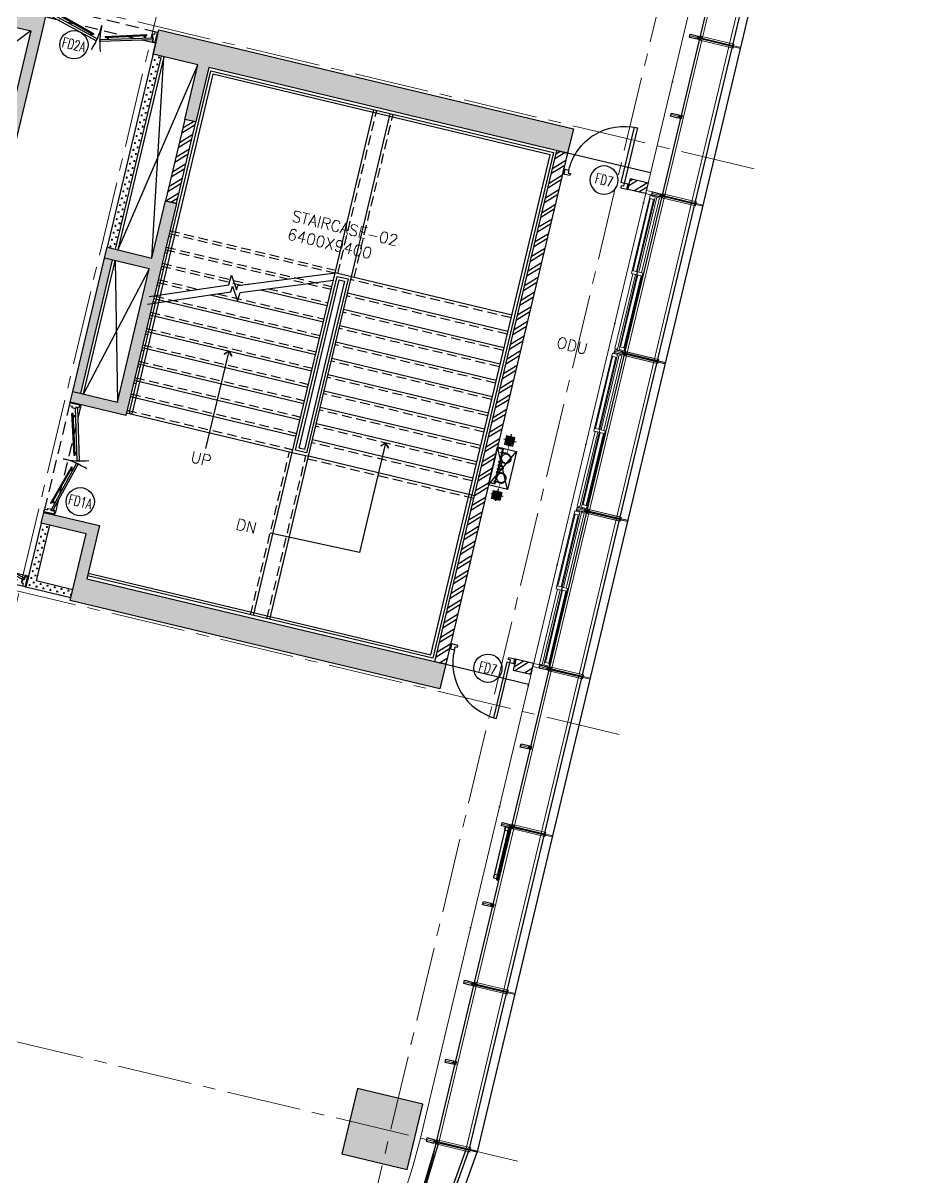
# Model space of a CAD drawing. Header units: millimetres. Extents: x 783817721 to 783927949, y 1443754877 to 1443839643.
# Drawn here: x 783909659 to 783925383, y 1443776856 to 1443797498 of the extents above; entities that cross this region are included whole.
import ezdxf
from ezdxf.enums import TextEntityAlignment as Align

# ---------------------------------------------------------------- set-up
doc = ezdxf.new("R2010")
doc.units = ezdxf.units.MM
doc.header["$LTSCALE"] = 700
for name, pattern in [('( Hidden )', [0.375, 0.25, -0.125]), ('CENTER2', [28.575, 19.05, -3.175, 3.175, -3.175]), ('DOT2', [3.175, 0, -3.175]), ('HIDDEN', [9.525, 6.35, -3.175]), ('HIDDEN2', [0.1875, 0.125, -0.0625]), ('x-1-002 base$0$B0703', [4.6875, 3.125, -1.5625])]:
    doc.linetypes.add(name, pattern=pattern)
doc.layers.get('0').update_dxf_attribs({"linetype": 'CONTINUOUS'})
for name, color, linetype, lineweight in [('2-004-Parking Entrance-section base$0$00ANNO-d', 9, 'CONTINUOUS', 5), ('A-GRID', 31, 'CENTER2', 5), ('A-SLAB', 5, 'CONTINUOUS', 9), ('PL-FIX', 53, 'CONTINUOUS', 25), ('PL-RWP', 220, 'CONTINUOUS', 0), ('PL-WP', 93, 'HIDDEN', 25), ('x-1-002 base$0$08ALUM', 1, 'CONTINUOUS', 9), ('x-1-002 base$0$08ALUM-a', 8, 'CONTINUOUS', 9), ('x-1-002 base$0$28STRU-z', 8, 'x-1-002 base$0$B0703', 9), ('x-1-002 base$0$31EXFR', 7, 'CONTINUOUS', 25), ('x-1-002 base$0$31EXFR-a', 6, 'CONTINUOUS', 13)]:
    doc.layers.add(name, color=color, linetype=linetype, lineweight=lineweight)
for name, color, linetype in [('A-COL', 31, 'CONTINUOUS'), ('A-COL-HAT', 250, 'CONTINUOUS'), ('A-CUTO-ABOVE', 8, 'HIDDEN'), ('A-DOOR', 1, 'CONTINUOUS'), ('A-FLOR SUNK', 250, 'CONTINUOUS'), ('A-HATCH', 8, 'CONTINUOUS'), ('A-LINTEL ABOVE', 2, 'HIDDEN2'), ('A-RAIL', 8, 'CONTINUOUS'), ('A-SERVICE', 254, 'HIDDEN'), ('A-SILL-XXX', 2, 'CONTINUOUS'), ('A-STAR-TREAD', 2, 'CONTINUOUS'), ('A-TAG-DOOR', 2, 'CONTINUOUS'), ('A-TAG-RMNAME', 6, 'CONTINUOUS'), ('A-Title', 2, 'CONTINUOUS'), ('A-UNS profile', 1, 'CONTINUOUS'), ('A-WALL 150', 6, 'CONTINUOUS'), ('A-WALL-XXX', 7, 'CONTINUOUS'), ('N-FIT', 9, 'CONTINUOUS'), ('PL-CLAMP', 31, 'CONTINUOUS'), ('x-1-002 base$0$00DM50', 9, 'CONTINUOUS'), ('x-1-002 base$0$31 EXFR', 7, 'CONTINUOUS')]:
    doc.layers.add(name, color=color, linetype=linetype)
doc.layers.add('x-1-002 base$0$31EXFR-hlp', color=32, linetype='CONTINUOUS', plot=False)
doc.layers.add('x-1-002 base$0$41EXFI-hlp', color=32, linetype='CONTINUOUS', lineweight=18, plot=False)
doc.styles.add('ROMANS', font='romans.shx')
doc.dimstyles.new('A-DIM-100', dxfattribs={"dimscale": 100, "dimtxt": 2, "dimasz": 1.5, "dimexe": 0, "dimexo": 0, "dimgap": 0.5, "dimtad": 1, "dimdec": 0, "dimzin": 0, "dimdsep": 46, "dimtxsty": 'ROMANS', "dimblk": 'AR-DIM-ARROW', "dimcen": 0.09, "dimclrd": 3, "dimclre": 8, "dimclrt": 6, "dimadec": 0, "dimazin": 0, "dimtfac": 1, "dimtdec": 0, "dimtofl": 0, "dimtmove": 0, "dimatfit": 3, "dimldrblk": 'AR-LED-ARROW', "dimfxl": 0.18, "dimtolj": 1, "dimtzin": 0, "dimlwd": -1, "dimarcsym": 0})
pattern_1 = [(346.5826, (783888814.277, 1443798714.85), (76.50154, 47.03205), [31.75, -95.25]), (76.5826, (783888826.035, 1443798695.726), (-47.03205, 76.50154), [31.75, -95.25])]

# ---------------------------------------------------------------- blocks, each defined once
blk = doc.blocks.new('col-2 -15')
at = {"layer": 'A-COL', "ltscale": 0.1}
h = blk.add_hatch(color=250, dxfattribs=at)
h.dxf.hatch_style = 1
h.paths.add_polyline_path([(80075, 22350), (80075, 26350), (82475, 26350), (82475, 23300), (82675, 23300), (82675, 26350), (82675, 26850), (79775, 26850), (79775, 22350)])
h = blk.add_hatch(color=250, dxfattribs=at)
h.dxf.hatch_style = 1
h.paths.add_polyline_path([(92325, 17050), (85725, 17050), (85725, 18025), (84700, 18025), (84700, 17825), (85525, 17825), (85525, 16600), (92325, 16600)])
h.paths.add_polyline_path([(85725, 26450), (92325, 26450), (92325, 26900), (84700, 26900), (84700, 26450), (85525, 26450)])
h = blk.add_hatch(color=250, dxfattribs=at)
h.dxf.hatch_style = 1
h.paths.add_polyline_path([(85725, 23950), (85525, 23950), (85525, 20250), (85725, 20250)])
h.paths.add_polyline_path([(84700, 20250), (85725, 20250), (85725, 20050), (84700, 20050)])
h.paths.add_polyline_path([(84700, 22900), (85525, 22900), (85525, 22700), (84700, 22700)])
h.paths.add_polyline_path([(85725, 25450), (85525, 25450), (85525, 26450), (85725, 26450)])
at = {"layer": 'A-COL-HAT', "ltscale": 0.1}
h = blk.add_hatch(color=256, dxfattribs=at)
h.dxf.hatch_style = 1
h.paths.add_polyline_path([(92550, 8100), (93750, 8100), (93750, 9300), (92550, 9300)])
at = {"layer": 'A-COL', "ltscale": 0.1}
for p, q in [((85725, 25450), (85525, 25450)), ((85725, 23950), (85525, 23950))]:
    blk.add_line(p, q, dxfattribs=at)
at = {"layer": 'A-COL', "color": 9, "linetype": 'DOT2'}
blk.add_lwpolyline([(84600, -550), (8700, -550, -0.414214), (-550, 8700), (-550, 34800, -0.414214), (8700, 44050), (84600, 44050, -0.414214), (93850, 34800), (93850, 8700, -0.414214)], format="xyb", close=True, dxfattribs=at)
at = {"layer": 'A-COL', "ltscale": 0.1}
for points in [[(80075, 22350), (80075, 26350), (82475, 26350), (82475, 23300), (82675, 23300), (82675, 26350), (82675, 26850), (79775, 26850), (79775, 22350)], [(92550, 8100), (93750, 8100), (93750, 9300), (92550, 9300)]]:
    blk.add_lwpolyline(points, close=True, dxfattribs=at)
for points in [[(84700, 26450), (84700, 26450), (84700, 26450), (84700, 26900), (92325, 26900), (92325, 26450)], [(85525, 26450), (84700, 26450), (84700, 26450)], [(85525, 25450), (85525, 26450)], [(85725, 26450), (85725, 25450)], [(92325, 26450), (85725, 26450)], [(85725, 23950), (85725, 20050), (84700, 20050), (84700, 20250), (85525, 20250), (85525, 22700), (84700, 22700), (84700, 22900), (85525, 22900), (85525, 23950)], [(92325, 17050), (92325, 16600), (85525, 16600), (85525, 17825), (84700, 17825), (84700, 18025), (85725, 18025), (85725, 17050), (92325, 17050)]]:
    blk.add_lwpolyline(points, dxfattribs=at)
at = {"layer": 'A-GRID', "color": 1, "ltscale": 0.1}
for p, q in [((84600, -5272), (84600, 48139)), ((93300, -5272), (93300, 48139)), ((-3711, 26950), (95724, 26950)), ((-3711, 16550), (95724, 16550)), ((-3711, 8700), (95724, 8700))]:
    blk.add_line(p, q, dxfattribs=at)
blk = doc.blocks.new('st D 1.5X2.1')
for p, q in [((136, 1500), (0, 1500)), ((0, 1500), (0, 1464)), ((0, 1464), (38, 1464)), ((38, 1464), (38, 1445)), ((38, 1445), (89, 1445)), ((274, 767), (86, 1453)), ((89, 1464), (89, 1445)), ((136, 1464), (89, 1464)), ((89, 1453), (114, 1464)), ((113, 1458), (300, 773)), ((136, 1464), (136, 1500)), ((74, 1371), (60, 1367)), ((218, 829), (60, 1367)), ((231, 833), (74, 1371)), ((80, 1348), (113, 1356)), ((84, 1334), (116, 1343)), ((218, 829), (231, 833)), ((221, 869), (244, 876)), ((225, 856), (248, 862)), ((218, 671), (60, 133)), ((231, 667), (74, 129)), ((274, 733), (86, 47)), ((113, 42), (300, 727)), ((218, 671), (231, 667)), ((221, 631), (244, 624)), ((225, 644), (248, 638)), ((300, 773), (274, 767)), ((300, 727), (274, 733)), ((84, 166), (116, 157)), ((0, 0), (0, 36)), ((0, 36), (38, 36)), ((136, 0), (0, 0)), ((38, 55), (89, 55)), ((38, 36), (38, 55)), ((74, 129), (60, 133)), ((80, 152), (113, 144)), ((86, 47), (113, 42)), ((89, 36), (89, 55)), ((136, 36), (89, 36)), ((136, 36), (136, 0))]:
    blk.add_line(p, q)
blk.add_circle((134, 50), 1.43)
for start, end in [(90, 270), (270, 90)]:
    blk.add_arc((136, 1461), 1.43, start, end)
at = {"color": 8}
for centre, start, end in [((89, 1750), 269.787, 289.7843), ((89, -250), 70.2157, 90.213)]:
    blk.add_arc(centre, 1000, start, end, dxfattribs=at)
at = {"layer": 'A-LINTEL ABOVE', "linetype": '( Hidden )'}
for p, q in [((0, 1500), (0, 0)), ((150, 1500), (0, 1500)), ((150, 1500), (150, 0)), ((150, 0), (0, 0))]:
    blk.add_line(p, q, dxfattribs=at)
blk = doc.blocks.new('AR-DIM-ARROW')
for p, q in [((-1, 0), (0, 0)), ((0, -0.5), (0, 0.5))]:
    blk.add_line(p, q)
at = {"color": 6}
blk.add_line((-0.35, -0.35), (0.35, 0.35), dxfattribs=at)
blk = doc.blocks.new('AR-LED-ARROW')
for p, q in [((0, 0), (-1, 0)), ((-0.35, 0.35), (-0.38, 0.33)), ((0, 0), (-0.38, 0.33)), ((0, 0), (-0.38, -0.33)), ((0, 0), (-0.35, 0.35)), ((0, 0), (-0.35, -0.35)), ((-0.35, -0.35), (-0.38, -0.33))]:
    blk.add_line(p, q)
blk = doc.blocks.new('x-1-002 base$0$41EXFI_Substucture area_corner')
at = {"layer": 'A-UNS profile', "color": 9}
for points in [[(10300, 0), (10300, 8), (10043, 2292), (9281, 4469), (8054, 6423), (6423, 8054), (4469, 9281), (2292, 10043), (8, 10300), (0, 10300)], [(10150, 0), (9896, 2259), (9145, 4404), (7936, 6328), (6328, 7936), (4404, 9145), (2259, 9896), (0, 10150)]]:
    blk.add_lwpolyline(points, dxfattribs=at)
blk = doc.blocks.new('x-1-002 base$0$41EXFI_Substucture area_full')
at = {"layer": 'A-UNS profile', "color": 9}
for points in [[(83550, -26100), (83550, 0)], [(83700, -26100), (83700, 0)]]:
    blk.add_lwpolyline(points, dxfattribs=at)
at = {"layer": 'A-UNS profile', "color": 9, "rotation": 270}
blk.add_blockref('x-1-002 base$0$41EXFI_Substucture area_corner', (73400, -26100), dxfattribs=at)
blk = doc.blocks.new('x-1-002 base$0$41_UNS_Mullion')
at = {"layer": 'x-1-002 base$0$31EXFR', "color": 8}
for points in [[(-30, -20), (30, -20), (30, 10), (-30, 10)], [(-11, -45), (-30, -45), (-30, -185), (30, -185), (30, -45), (11, -45), (11, -20), (-11, -20)]]:
    blk.add_lwpolyline(points, close=True, dxfattribs=at)
at = {"layer": 'x-1-002 base$0$41EXFI-hlp', "color": 8}
blk.add_lwpolyline([(0, 0), (0, -185)], dxfattribs=at)
blk = doc.blocks.new('x-1-002 base$0$41_UNS_Mullion_OPENABLE_hiden')
at = {"layer": 'x-1-002 base$0$31EXFR', "color": 1}
for points in [[(989, 140), (989, 165), (11, 165), (11, 140)], [(32.5, 75), (32.5, 140), (57.5, 140), (94.5, 140), (94.5, 85), (72.5, 85), (72.5, 75)], [(967.5, 75), (967.5, 140), (32.5, 140), (32.5, 75)], [(967.5, 75), (967.5, 140), (905.5, 140), (905.5, 85), (917.5, 85), (917.5, 75)]]:
    blk.add_lwpolyline(points, close=True, dxfattribs=at)
blk = doc.blocks.new('x-1-002 base$0$grill separation_structure plan')
at = {"layer": 'x-1-002 base$0$28STRU-z'}
for points in [[(-37, 10), (-37, -608), (0, -608), (37, -608), (37, 10)], [(11, -1), (11, -740), (-11, -740), (-11, -1)]]:
    blk.add_lwpolyline(points, dxfattribs=at)
at = {"layer": 'x-1-002 base$0$31EXFR-a'}
blk.add_lwpolyline([(0, 0), (0, -608)], dxfattribs=at)
blk = doc.blocks.new('x-1-002 base$0$Louver wall')
at = {"layer": 'x-1-002 base$0$08ALUM'}
for points in [[(98, -735), (98, -830), (45, -830), (45, -735)], [(98, -735), (1423, -735), (1423, -830), (98, -830)]]:
    blk.add_lwpolyline(points, close=True, dxfattribs=at)
at = {"layer": 'x-1-002 base$0$08ALUM', "elevation": 0}
for points in [[(98, -752), (1423, -752), (1423, -812), (98, -812)], [(1476, -635), (1476, -730), (1423, -730), (1423, -635)], [(1476, -735), (1476, -830), (1423, -830), (1423, -735)], [(1476, -635), (2802, -635), (2802, -730), (1476, -730)], [(1476, -652), (2802, -652), (2802, -712), (1476, -712)], [(2855, -635), (2855, -730), (2802, -730), (2802, -635)], [(2998, -735), (2998, -830), (2945, -830), (2945, -735)], [(2998, -735), (4323, -735), (4323, -830), (2998, -830)], [(2998, -752), (4323, -752), (4323, -812), (2998, -812)], [(4376, -635), (4376, -730), (4323, -730), (4323, -635)], [(4376, -735), (4376, -830), (4323, -830), (4323, -735)], [(4376, -635), (5702, -635), (5702, -730), (4376, -730)], [(4376, -652), (5702, -652), (5702, -712), (4376, -712)], [(5755, -635), (5755, -730), (5702, -730), (5702, -635)], [(5898, -735), (5898, -830), (5845, -830), (5845, -735)], [(5898, -735), (7223, -735), (7223, -830), (5898, -830)], [(5898, -752), (7223, -752), (7223, -812), (5898, -812)], [(7276, -635), (7276, -730), (7223, -730), (7223, -635)], [(7276, -735), (7276, -830), (7223, -830), (7223, -735)], [(7276, -635), (8602, -635), (8602, -730), (7276, -730)], [(7276, -652), (8602, -652), (8602, -712), (7276, -712)], [(8655, -635), (8655, -730), (8602, -730), (8602, -635)]]:
    blk.add_lwpolyline(points, close=True, dxfattribs=at)
at = {"layer": 'x-1-002 base$0$08ALUM-a', "elevation": 0}
for points in [[(1423, -658), (45, -658), (45, -707), (1423, -707)], [(2855, -758), (1476, -758), (1476, -807), (2855, -807)], [(4323, -658), (2945, -658), (2945, -707), (4323, -707)], [(5755, -758), (4376, -758), (4376, -807), (5755, -807)], [(7223, -658), (5845, -658), (5845, -707), (7223, -707)], [(8655, -758), (7276, -758), (7276, -807), (8655, -807)]]:
    blk.add_lwpolyline(points, close=True, dxfattribs=at)
at = {"layer": 'x-1-002 base$0$31EXFR'}
for p, xscale, rotation in [((0, -850), -0.999999999999999, 180.0000000029372), ((2900, -850), -0.9999999999999996, 180.0000000023796), ((5800, -850, 0), -0.9999999999999996, 180.0000000023796), ((8700, -850), -0.999999999999999, 180.0000000029372)]:
    blk.add_blockref('x-1-002 base$0$41_UNS_Mullion', p, dxfattribs=dict(at, xscale=xscale, rotation=rotation))
blk = doc.blocks.new('x-1-002 base$0$28_Stru_Catwalk supporting structure')
at = {"rotation": 90}
for p in [(94160, 29000), (94160, 26100), (94160, 23200), (94160, 20300), (94160, 17400), (94160, 14500), (94160, 11600), (94160, 8700)]:
    blk.add_blockref('x-1-002 base$0$grill separation_structure plan', p, dxfattribs=at)
at = {"xscale": -1, "rotation": 90}
blk.add_blockref('x-1-002 base$0$grill separation_structure plan', (94160, 8700), dxfattribs=at)
blk = doc.blocks.new('x-1-002 base$0$31_Exfr_Catwalk')
at = {"layer": 'A-UNS profile', "color": 9, "extrusion": (1.63006e-07, -8.5566e-09, 1), "elevation": 0}
blk.add_lwpolyline([(94437, 6455), (93950, 6566), (94129, 7626), (94190, 8700), (94690, 8700)], close=True, dxfattribs=at)
at = {"layer": 'x-1-002 base$0$31EXFR-a', "color": 9, "elevation": 0}
for points in [[(94690, 31900), (94690, 29000), (94190, 29000), (94190, 31900)], [(94690, 29000), (94690, 26100), (94190, 26100), (94190, 29000)], [(94690, 26100), (94690, 23200), (94190, 23200), (94190, 26100)], [(94690, 23200), (94690, 20300), (94190, 20300), (94190, 23200)], [(94690, 20300), (94690, 17400), (94190, 17400), (94190, 20300)], [(94690, 17400), (94690, 14500), (94190, 14500), (94190, 17400)], [(94690, 14500), (94690, 11600), (94190, 11600), (94190, 14500)], [(94690, 11600), (94690, 8700), (94190, 8700), (94190, 11600)]]:
    blk.add_lwpolyline(points, close=True, dxfattribs=at)
blk = doc.blocks.new('A$Ce1eada2b')
at = {"layer": 'x-1-002 base$0$31EXFR-a', "color": 9}
blk.add_lwpolyline([(-25736, -21751), (50164, -21751), (51233, -21691), (52289, -21511), (53318, -21215), (54308, -20805), (55245, -20287), (56118, -19667), (56917, -18954), (57630, -18155), (58250, -17282), (58768, -16344), (59178, -15355), (59475, -14326), (59654, -13270), (59714, -12201), (59714, 13899), (59654, 14969), (59475, 16024), (59178, 17053), (58768, 18043), (58250, 18980)], dxfattribs=at)
at = {"layer": 'x-1-002 base$0$31EXFR-hlp'}
blk.add_lwpolyline([(-25736, -21751), (50164, -21751, 0.414214), (59714, -12201), (59714, 13899, 0.414214), (50164, 23449), (-25736, 23449, 0.414214), (-35286, 13899), (-35286, -12201, 0.414214)], format="xyb", close=True, dxfattribs=at)
at = {"color": 9}
blk.add_blockref('x-1-002 base$0$41EXFI_Substucture area_full', (-23236, 13899), dxfattribs=at)
for name, p, rotation in [('x-1-002 base$0$grill separation_structure plan', (59724, 8099), 90), ('x-1-002 base$0$Louver wall', (58864, -3501), 90), ('x-1-002 base$0$grill separation_structure plan', (59724, 5199), 90), ('x-1-002 base$0$grill separation_structure plan', (59714, 2299), 90), ('x-1-002 base$0$grill separation_structure plan', (59714, -601), 90), ('x-1-002 base$0$grill separation_structure plan', (59724, -3501), 90), ('x-1-002 base$0$grill separation_structure plan', (59724, -6401), 90), ('x-1-002 base$0$41_UNS_Mullion_OPENABLE_hiden', (59529, -6401), 270)]:
    blk.add_blockref(name, p, dxfattribs=dict(rotation=rotation))
at = {"layer": 'x-1-002 base$0$00DM50'}
blk.add_blockref('x-1-002 base$0$28_Stru_Catwalk supporting structure', (-34436, -20901), dxfattribs=at)
at = {"layer": 'x-1-002 base$0$31 EXFR'}
blk.add_blockref('x-1-002 base$0$31_Exfr_Catwalk', (-34436, -20901), dxfattribs=at)
at = {"layer": 'x-1-002 base$0$31EXFR', "xscale": -0.9999999999999999, "rotation": 270}
for p in [(59714, 8099), (59714, 6649), (59714, -4951), (59714, -6401), (59714, -7851), (59714, -9301), (59714, -10751)]:
    blk.add_blockref('x-1-002 base$0$41_UNS_Mullion', p, dxfattribs=at)
at = {"layer": 'x-1-002 base$0$31EXFR', "rotation": 270.0000000177201}
blk.add_blockref('x-1-002 base$0$41_UNS_Mullion', (59714, -12201), dxfattribs=at)
blk = doc.blocks.new('TAG-DOOR-WINOW')
blk.add_circle((0, 0), 2.8)
at = {"style": 'ROMANS', "width": 0.7}
blk.add_attdef('DW', text='', height=2, dxfattribs=at).set_placement((0, 0), align=Align.MIDDLE_CENTER)
blk = doc.blocks.new('1000 SINGLE 1')
for p, q in [((120, 925), (75, 925)), ((75, 925), (75, 75)), ((120, 75), (120, 925)), ((15, 0), (15, 75)), ((15, 75), (75, 75)), ((75, 75), (75, 30)), ((75, 75), (120, 75)), ((75, 30), (110, 30)), ((110, 30), (110, 0)), ((925, 30), (890, 30)), ((890, 30), (890, 0)), ((985, 75), (925, 75)), ((925, 75), (925, 30)), ((985, 0), (985, 75)), ((110, 0), (15, 0)), ((890, 0), (985, 0))]:
    blk.add_line(p, q)
at = {"color": 8}
for p, q in [((0, 0), (0, 75)), ((0, 75), (15, 75)), ((15, 0), (0, 0)), ((15, 75), (15, 0)), ((1000, 75), (985, 75)), ((985, 75), (985, 0)), ((1000, 0), (1000, 75)), ((985, 0), (1000, 0))]:
    blk.add_line(p, q, dxfattribs=at)
blk.add_arc((75, 75), 850, 0, 90, dxfattribs=at)
blk = doc.blocks.new('FLR TRAP 5')
for p, q in [((112, 0), (-113, 0)), ((-63, 62), (62, 62)), ((-63, -63), (-63, 62)), ((1, 58), (-58, -1)), ((-58, 1), (1, -58)), ((41, 41), (-41, -41)), ((-41, 41), (41, -41)), ((-1, 58), (58, -1)), ((58, 1), (-1, -58)), ((0, 112), (0, -113)), ((62, 62), (62, -63)), ((62, -63), (-63, -63))]:
    blk.add_line(p, q)
for radius in [62.6, 57.6]:
    blk.add_circle((0, 0), radius)
blk = doc.blocks.new('A$C67C037E8')
at = {"layer": 'PL-CLAMP', "color": 9}
for p, q in [((-99, -187), (-99, -180)), ((-96, -190), (-74, -190)), ((-90, -90), (-90, -170)), ((-90, -180), (-90, -198)), ((-87, -201), (-83, -201)), ((-80, -90), (-80, -170)), ((-80, -180), (-80, -198)), ((-71, -187), (-71, -180)), ((71, -187), (71, -180)), ((96, -190), (74, -190)), ((80, -90), (80, -170)), ((80, -180), (80, -198)), ((87, -201), (83, -201)), ((90, -90), (90, -170)), ((90, -180), (90, -198)), ((99, -187), (99, -180))]:
    blk.add_line(p, q, dxfattribs=at)
for centre, radius, start, end in [((0, -90), 90, 0.0001, 180.0001), ((-96, -187), 3, 180.0001, 270.0001), ((-87, -198), 3, 180.0001, 270.0001), ((-83, -198), 3, 270.0001, 0.0001), ((-74, -187), 3, 270.0001, 0.0001), ((74, -187), 3, 180.0001, 270.0001), ((83, -198), 3, 180.0001, 270.0001), ((87, -198), 3, 270.0001, 0.0001), ((96, -187), 3, 270.0001, 0.0001)]:
    blk.add_arc(centre, radius, start, end, dxfattribs=at)
at = {"layer": 'PL-RWP'}
blk.add_circle((0, -90), 80, dxfattribs=at)
blk = doc.blocks.new('*U452')
at = {"color": 250, "linetype": 'Continuous'}
for p, q in [((-25, 4), (-24, 8)), ((-25, 4), (-25, 4)), ((-25, 0), (-25, 4)), ((-24, 8), (-23, 9)), ((-23, 9), (-22, 12)), ((-22, 12), (-20, 15)), ((-22, 12), (-22, 12)), ((-21, 8), (-22, 4)), ((-22, 4), (-22, 4)), ((-22, 4), (-22, 0)), ((-20, 9), (-21, 8)), ((-20, 15), (-19, 16)), ((-19, 12), (-20, 9)), ((-19, 16), (-18, 18)), ((-18, 12), (-19, 12)), ((-18, 18), (-16, 19)), ((-16, 15), (-18, 12)), ((-16, 19), (-15, 20)), ((-15, 16), (-16, 15)), ((-15, 20), (-13, 21)), ((-13, 18), (-15, 16)), ((-13, 21), (-13, 22)), ((-11, 19), (-13, 18)), ((-12, 22), (-9, 23)), ((-13, 22), (-12, 22)), ((-10, 20), (-11, 19)), ((-6, 21), (-10, 20)), ((-9, 23), (-4, 25)), ((-3, 22), (-6, 21)), ((-4, 25), (0, 25)), ((-2, 22), (-3, 22)), ((0, 25), (4, 25)), ((3, 22), (2, 22)), ((6, 21), (3, 22)), ((4, 25), (9, 23)), ((10, 20), (6, 21)), ((9, 23), (12, 22)), ((11, 19), (10, 20)), ((13, 18), (11, 19)), ((12, 22), (12, 22)), ((12, 22), (13, 21)), ((13, 21), (15, 20)), ((15, 16), (13, 18)), ((15, 20), (16, 19)), ((16, 15), (15, 16)), ((16, 19), (18, 18)), ((18, 12), (16, 15)), ((18, 18), (19, 16)), ((19, 12), (18, 12)), ((19, 16), (20, 15)), ((20, 9), (19, 12)), ((20, 15), (22, 12)), ((21, 8), (20, 9)), ((22, 4), (21, 8)), ((22, 12), (22, 12)), ((22, 12), (23, 9)), ((22, 4), (22, 4)), ((22, 0), (22, 4)), ((23, 9), (24, 8)), ((24, 8), (25, 4)), ((25, 4), (25, 4)), ((25, 4), (25, 0)), ((-25, -4), (-25, 0)), ((-25, -4), (-25, -4)), ((-24, -8), (-25, -4)), ((-23, -9), (-24, -8)), ((-22, -12), (-23, -9)), ((-22, 0), (-22, -4)), ((-22, -4), (-22, -4)), ((-22, -4), (-21, -8)), ((-22, -13), (-22, -12)), ((-20, -15), (-22, -13)), ((-21, -8), (-20, -9)), ((-20, -9), (-19, -12)), ((-19, -16), (-20, -15)), ((-19, -12), (-18, -13)), ((-18, -18), (-19, -16)), ((-18, -13), (-16, -15)), ((-16, -19), (-18, -18)), ((-16, -15), (-15, -16)), ((-15, -20), (-16, -19)), ((-15, -16), (-13, -18)), ((-13, -21), (-15, -20)), ((-13, -18), (-11, -19)), ((-13, -22), (-13, -21)), ((-12, -22), (-13, -22)), ((-9, -23), (-12, -22)), ((-11, -19), (-10, -20)), ((-10, -20), (-6, -21)), ((-4, -25), (-9, -23)), ((-6, -21), (-3, -22)), ((0, -25), (-4, -25)), ((-3, -22), (-2, -22)), ((4, -25), (0, -25)), ((2, -22), (3, -22)), ((3, -22), (6, -21)), ((9, -23), (4, -25)), ((6, -21), (10, -20)), ((12, -22), (9, -23)), ((10, -20), (11, -19)), ((11, -19), (13, -18)), ((12, -22), (12, -22)), ((13, -18), (15, -16)), ((15, -20), (13, -21)), ((13, -21), (12, -22)), ((15, -16), (16, -15)), ((16, -19), (15, -20)), ((16, -15), (18, -13)), ((18, -18), (16, -19)), ((18, -13), (19, -12)), ((19, -16), (18, -18)), ((19, -12), (20, -9)), ((20, -15), (19, -16)), ((20, -9), (21, -8)), ((22, -13), (20, -15)), ((21, -8), (22, -4)), ((22, -4), (22, 0)), ((22, -4), (22, -4)), ((23, -9), (22, -12)), ((22, -12), (22, -13)), ((24, -8), (23, -9)), ((25, -4), (24, -8)), ((25, 0), (25, -4)), ((25, -4), (25, -4))]:
    blk.add_line(p, q, dxfattribs=at)
at = {"color": 250, "linetype": 'Continuous', "extrusion": (0, 0, -1)}
for points in [[(24, 8), (22, 4), (25, 4)], [(25, 4), (22, 4), (25, 4)], [(25, 4), (22, 4), (22, 4)], [(25, 4), (22, 0), (25, 0)], [(25, 4), (22, 4), (22, 0)], [(23, 9), (21, 8), (24, 8)], [(24, 8), (21, 8), (22, 4)], [(22, 12), (20, 9), (23, 9)], [(23, 9), (20, 9), (21, 8)], [(20, 15), (18, 12), (22, 12)], [(22, 12), (19, 12), (22, 12)], [(22, 12), (18, 12), (19, 12)], [(22, 12), (19, 12), (20, 9)], [(19, 16), (16, 15), (20, 15)], [(20, 15), (16, 15), (18, 12)], [(18, 18), (15, 16), (19, 16)], [(19, 16), (15, 16), (16, 15)], [(16, 19), (13, 18), (18, 18)], [(18, 18), (13, 18), (15, 16)], [(15, 20), (11, 19), (16, 19)], [(16, 19), (11, 19), (13, 18)], [(13, 21), (10, 20), (15, 20)], [(15, 20), (10, 20), (11, 19)], [(12, 22), (6, 21), (13, 21)], [(13, 21), (6, 21), (10, 20)], [(9, 23), (-12, 22), (12, 22)], [(12, 22), (3, 22), (12, 22)], [(12, 22), (2, 22), (3, 22)], [(12, 22), (3, 22), (6, 21)], [(4, 25), (-9, 23), (9, 23)], [(9, 23), (-9, 23), (-12, 22)], [(0, 25), (-4, 25), (4, 25)], [(4, 25), (-4, 25), (-9, 23)], [(-2, 22), (-13, 22), (-3, 22)], [(-2, 22), (-12, 22), (-13, 22)], [(-3, 22), (-13, 21), (-6, 21)], [(-3, 22), (-13, 22), (-13, 21)], [(-6, 21), (-15, 20), (-10, 20)], [(-6, 21), (-13, 21), (-15, 20)], [(-10, 20), (-16, 19), (-11, 19)], [(-10, 20), (-15, 20), (-16, 19)], [(-11, 19), (-18, 18), (-13, 18)], [(-11, 19), (-16, 19), (-18, 18)], [(-13, 18), (-19, 16), (-15, 16)], [(-13, 18), (-18, 18), (-19, 16)], [(-15, 16), (-20, 15), (-16, 15)], [(-15, 16), (-19, 16), (-20, 15)], [(-16, 15), (-22, 12), (-18, 12)], [(-16, 15), (-20, 15), (-22, 12)], [(-18, 12), (-22, 12), (-19, 12)], [(-18, 12), (-22, 12), (-22, 12)], [(-19, 12), (-23, 9), (-20, 9)], [(-19, 12), (-22, 12), (-23, 9)], [(-20, 9), (-24, 8), (-21, 8)], [(-20, 9), (-23, 9), (-24, 8)], [(-21, 8), (-25, 4), (-22, 4)], [(-21, 8), (-24, 8), (-25, 4)], [(-22, 4), (-25, 4), (-22, 4)], [(-22, 4), (-25, 4), (-25, 4)], [(-22, 4), (-25, 0), (-22, 0)], [(-22, 4), (-25, 4), (-25, 0)], [(25, 0), (22, -4), (25, -4)], [(25, 0), (22, 0), (22, -4)], [(25, -4), (22, -4), (25, -4)], [(25, -4), (22, -4), (22, -4)], [(25, -4), (21, -8), (24, -8)], [(25, -4), (22, -4), (21, -8)], [(24, -8), (20, -9), (23, -9)], [(24, -8), (21, -8), (20, -9)], [(23, -9), (19, -12), (22, -12)], [(23, -9), (20, -9), (19, -12)], [(22, -12), (18, -13), (22, -13)], [(22, -12), (19, -12), (18, -13)], [(22, -13), (16, -15), (20, -15)], [(22, -13), (18, -13), (16, -15)], [(20, -15), (15, -16), (19, -16)], [(20, -15), (16, -15), (15, -16)], [(19, -16), (13, -18), (18, -18)], [(19, -16), (15, -16), (13, -18)], [(18, -18), (11, -19), (16, -19)], [(18, -18), (13, -18), (11, -19)], [(16, -19), (10, -20), (15, -20)], [(16, -19), (11, -19), (10, -20)], [(15, -20), (6, -21), (13, -21)], [(15, -20), (10, -20), (6, -21)], [(13, -21), (3, -22), (12, -22)], [(13, -21), (6, -21), (3, -22)], [(12, -22), (2, -22), (12, -22)], [(12, -22), (3, -22), (2, -22)], [(12, -22), (-9, -23), (9, -23)], [(12, -22), (-12, -22), (-9, -23)], [(9, -23), (-4, -25), (4, -25)], [(9, -23), (-9, -23), (-4, -25)], [(4, -25), (-4, -25), (0, -25)], [(-3, -22), (-12, -22), (-2, -22)], [(-6, -21), (-13, -22), (-3, -22)], [(-3, -22), (-13, -22), (-12, -22)], [(-10, -20), (-13, -21), (-6, -21)], [(-6, -21), (-13, -21), (-13, -22)], [(-11, -19), (-15, -20), (-10, -20)], [(-10, -20), (-15, -20), (-13, -21)], [(-13, -18), (-16, -19), (-11, -19)], [(-11, -19), (-16, -19), (-15, -20)], [(-15, -16), (-18, -18), (-13, -18)], [(-13, -18), (-18, -18), (-16, -19)], [(-16, -15), (-19, -16), (-15, -16)], [(-15, -16), (-19, -16), (-18, -18)], [(-18, -13), (-20, -15), (-16, -15)], [(-16, -15), (-20, -15), (-19, -16)], [(-19, -12), (-22, -13), (-18, -13)], [(-18, -13), (-22, -13), (-20, -15)], [(-20, -9), (-22, -12), (-19, -12)], [(-19, -12), (-22, -12), (-22, -13)], [(-21, -8), (-23, -9), (-20, -9)], [(-20, -9), (-23, -9), (-22, -12)], [(-22, -4), (-24, -8), (-21, -8)], [(-21, -8), (-24, -8), (-23, -9)], [(-22, 0), (-25, -4), (-22, -4)], [(-22, 0), (-25, 0), (-25, -4)], [(-22, -4), (-25, -4), (-22, -4)], [(-22, -4), (-25, -4), (-25, -4)], [(-22, -4), (-25, -4), (-24, -8)]]:
    blk.add_solid(points, dxfattribs=at)
blk = doc.blocks.new('HWS')
at = {"linetype": 'ByBlock'}
for radius in [25, 22]:
    blk.add_circle((0, 0), radius, dxfattribs=at)
at = {"layer": 'PL-CLAMP', "linetype": 'Continuous'}
for p, q in [((-36, 39), (-36, 35)), ((-21, 41), (-35, 41)), ((-31, 35), (-31, 46)), ((-31, 0), (-31, 25)), ((-27, 47), (-29, 47)), ((-25, 35), (-25, 46)), ((-25, 0), (-25, 25)), ((-20, 39), (-20, 35)), ((20, 39), (20, 35)), ((21, 41), (35, 41)), ((25, 35), (25, 46)), ((25, 0), (25, 25)), ((27, 47), (29, 47)), ((31, 35), (31, 46)), ((31, 0), (31, 25)), ((36, 39), (36, 35))]:
    blk.add_line(p, q, dxfattribs=at)
for centre, radius, start, end in [((-35, 39), 1.8, 90, 180), ((-29, 46), 1.8, 90, 180), ((0, 0), 31, 180, 0), ((-27, 46), 1.8, 0, 90), ((-21, 39), 1.8, 0, 90), ((21, 39), 1.8, 90, 180), ((27, 46), 1.8, 90, 180), ((29, 46), 1.8, 0, 90), ((35, 39), 1.8, 0, 90)]:
    blk.add_arc(centre, radius, start, end, dxfattribs=at)
at = {"color": 250, "linetype": 'Continuous'}
blk.add_blockref('*U452', (0, 0), dxfattribs=at)
blk = doc.blocks.new('A$C78CB1F79')
at = {"layer": 'PL-FIX', "color": 7, "elevation": 0}
blk.add_lwpolyline([(75, -75), (75, 75), (-75, 75), (-75, -75)], close=True, dxfattribs=at)
at = {"layer": 'PL-FIX'}
for centre, radius in [((0, 0), 75), ((-60, 0, 0), 10), ((-52, 30, 0), 10), ((-30, 52, 0), 10), ((-30, 0, 0), 10), ((-15, 26, 0), 10), ((0, 60), 10), ((0, 0), 10), ((15, 26, 0), 10), ((30, 52, 0), 10), ((30, 0, 0), 10), ((52, 30, 0), 10), ((60, 0, 0), 10), ((-52, -30, 0), 10), ((-30, -52, 0), 10), ((-15, -26, 0), 10), ((0, -60), 10), ((15, -26, 0), 10), ((30, -52, 0), 10), ((52, -30, 0), 10)]:
    blk.add_circle(centre, radius, dxfattribs=at)
at = {"layer": 'PL-WP'}
blk.add_circle((0, 0), 37.5, dxfattribs=at)
blk = doc.blocks.new('A$C40FA4690')
at = {"layer": 'PL-FIX'}
blk.add_blockref('A$C78CB1F79', (-27, -75, 0), dxfattribs=at)
blk = doc.blocks.new('A$C7d5ec4e2')
at = {"layer": 'A-SERVICE'}
for p, q in [((21125, -3115), (21185, -3115)), ((21125, -3115), (21185, -3115)), ((21125, -3115), (21238, -3115)), ((21128, -3119), (21228, -3119)), ((21228, -3598), (21228, -3119)), ((21228, -3751), (21228, -3119)), ((21238, -3598), (21238, -3115)), ((21238, -3755), (21238, -3115)), ((21128, -3751), (21228, -3751)), ((21128, -3755), (21238, -3755))]:
    blk.add_line(p, q, dxfattribs=at)
at = {"layer": 'A-SERVICE', "const_width": 10}
for points in [[(21318, -3190), (21318, -3024)], [(21318, -3710), (21318, -3876)]]:
    blk.add_lwpolyline(points, dxfattribs=at)
at = {"layer": 'A-SERVICE'}
blk.add_blockref('A$C40FA4690', (21338, -2874, 0), dxfattribs=at)
at = {"layer": 'A-SERVICE', "xscale": -1}
for name, p, rotation in [('A$C67C037E8', (21408, -3270), 270.0000000514555), ('A$C40FA4690', (21338, -4026, 0), 180)]:
    blk.add_blockref(name, p, dxfattribs=dict(at, rotation=rotation))
at = {"layer": 'A-SERVICE', "ltscale": 100, "xscale": -1.299999999999996, "yscale": 1.299999999999994, "zscale": 1.299999999999994, "rotation": 90.00000016759034}
blk.add_blockref('HWS', (21271, -3450), dxfattribs=at)
at = {"layer": 'A-SERVICE', "rotation": 270.0000001675903}
blk.add_blockref('A$C67C037E8', (21408, -3630), dxfattribs=at)
blk = doc.blocks.new('A$C3df1e9b8')
at = {"layer": 'A-Title'}
blk.add_blockref('A$C7d5ec4e2', (66975, 3000), dxfattribs=at)

msp = doc.modelspace()

# ---------------------------------------------------------------- hatches: boundary and pattern name
at = {"layer": 'A-HATCH'}
h = msp.add_hatch(dxfattribs=at)
h.set_pattern_fill('CROSS', color=256, scale=10, angle=0.00004, style=0)
h.set_pattern_definition(pattern_1)
h.paths.add_polyline_path([(783912130.7, 1443796905.1), (783911984.8, 1443796939.9), (783911161.1, 1443793486.8), (783911307, 1443793452)])
h = msp.add_hatch(dxfattribs=at)
h.set_pattern_fill('ANSI32', color=256, scale=20, angle=0.00004, style=0)
h.set_pattern_definition([(31.5826, (783888814.28, 1443798714.85), (-99.77, 162.2843), []), (31.5826, (783888901.63, 1443798694.01), (-99.77, 162.2843), [])])
h.paths.add_polyline_path([(783912207.2, 1443794316.7), (783912401.7, 1443794270.3), (783912749.8, 1443795729.3), (783912555.3, 1443795775.7)])
h = msp.add_hatch(dxfattribs=at)
h.set_pattern_fill('CROSS', color=256, scale=10, angle=0.00004, style=0)
h.set_pattern_definition(pattern_1)
h.paths.add_polyline_path([(783911260.6, 1443793257.4), (783911114.7, 1443793292.2), (783910546.2, 1443790909.1), (783910692.1, 1443790874.3)])
h.paths.add_polyline_path([(783910786.1, 1443790201.2), (783911356.7, 1443790065.1), (783911426.4, 1443790356.9), (783910855.7, 1443790493)], flags=9)
h.paths.add_polyline_path([(783917400, 1443790048.8), (783917746.4, 1443791500.9), (783917308.6, 1443791605.4), (783916962.2, 1443790153.2)], flags=9)
h.paths.add_polyline_path([(783911393.6, 1443793610), (783911981.9, 1443793469.6), (783912051.5, 1443793761.4), (783911463.2, 1443793901.8)], flags=9)
h.paths.add_polyline_path([(783912355.1, 1443791606), (783912541.8, 1443792388.8), (783912250, 1443792458.4), (783912063.3, 1443791675.6)], flags=9)
h.paths.add_polyline_path([(783915077.2, 1443793408.6), (783915850.7, 1443793224.1), (783915920.4, 1443793515.9), (783915146.8, 1443793700.4)], flags=9)
h.paths.add_polyline_path([(783912801.8, 1443794374.5), (783914123.7, 1443794059.2), (783914348, 1443794999.5), (783913026.1, 1443795314.8)], flags=9)
h.paths.add_polyline_path([(783912627.8, 1443789693.7), (783913058.6, 1443789591), (783913128.2, 1443789882.8), (783912697.4, 1443789985.5)], flags=9)
h.paths.add_polyline_path([(783913545.2, 1443788371.2), (783913966.7, 1443788270.7), (783914036.4, 1443788562.5), (783913614.8, 1443788663)], flags=9)
h.paths.add_polyline_path([(783918436.9, 1443789497), (783919562.5, 1443789228.5), (783919632.1, 1443789520.3), (783918506.5, 1443789788.8)], flags=9)
h.paths.add_polyline_path([(783913207.7, 1443788963.3), (783915352.3, 1443788451.7), (783915499.3, 1443789067.7), (783913354.7, 1443789579.3)], flags=9)
h = msp.add_hatch(dxfattribs=at)
h.set_pattern_fill('ANSI32', color=256, scale=20, angle=0.00004, style=0)
h.set_pattern_definition([(31.58264, (783812088.39, 1443708293.1), (-99.77015, 162.28422), []), (31.58264, (783812175.74, 1443708272.26), (-99.77015, 162.28422), [])])
h.paths.add_polyline_path([(783919207.2, 1443795217), (783919401.7, 1443795170.6), (783917220.5, 1443786027.1), (783917026, 1443786073.5)])
h = msp.add_hatch(dxfattribs=at)
h.set_pattern_fill('ANSI32', color=256, scale=20, angle=0.00004, style=0)
h.set_pattern_definition([(31.58264, (783811913.45, 1443707559.76), (-99.77015, 162.28422), []), (31.58264, (783812000.8, 1443707538.93), (-99.77015, 162.28422), [])])
h.paths.add_polyline_path([(783920796.9, 1443794447.1), (783920480.8, 1443794522.5), (783920527.2, 1443794717), (783920843.3, 1443794641.6)])
h = msp.add_hatch(dxfattribs=at)
h.set_pattern_fill('CROSS', color=256, scale=10, angle=0.00004, style=0)
h.set_pattern_definition(pattern_1)
h.paths.add_polyline_path([(783910548.1, 1443787361.8), (783909891.5, 1443787518.5), (783910129.4, 1443788515.5), (783909983.5, 1443788550.3), (783909710.8, 1443787407.4), (783910513.3, 1443787215.9)])
h = msp.add_hatch(dxfattribs=at)
h.set_pattern_fill('ANSI32', color=256, scale=20, angle=0.00004, style=0)
h.set_pattern_definition([(31.58264, (783812089.8, 1443708299.02), (-99.77015, 162.28422), []), (31.58264, (783812177.15, 1443708278.18), (-99.77015, 162.28422), [])])
h.paths.add_polyline_path([(783918792.1, 1443786042.9), (783918475.9, 1443786118.3), (783918429.5, 1443785923.8), (783918745.7, 1443785848.3)])

# ---------------------------------------------------------------- linework, layer by layer
at = {"layer": '2-004-Parking Entrance-section base$0$00ANNO-d'}
for points in [[(783920908.8, 1443794420.4), (783920796.9, 1443794447.1), (783920810.8, 1443794505.4), (783920922.7, 1443794478.7)], [(783918890, 1443785957.8), (783918778.1, 1443785984.5), (783918792.1, 1443786042.9), (783918903.9, 1443786016.2)]]:
    msp.add_lwpolyline(points, close=True, dxfattribs=at)
at = {"layer": 'A-CUTO-ABOVE'}
for p, q in [((783909797.4, 1443797358.9, 0), (783906801.5, 1443795143.6, 0)), ((783911963.6, 1443793295.3, 0), (783912179.4, 1443796893.5, 0)), ((783911353.9, 1443793436.4, 0), (783912787.3, 1443796748.4, 0)), ((783911917.2, 1443793100.8, 0), (783910740.7, 1443790862.7, 0)), ((783911309.2, 1443793245.8, 0), (783911348.6, 1443790717.7, 0))]:
    msp.add_line(p, q, dxfattribs=at)
at = {"layer": 'A-CUTO-ABOVE', "color": 6}
for p, q in [((783917986.4, 1443789236.7, 0), (783918489.3, 1443789836.3, 0)), ((783918326.9, 1443789155.4, 0), (783918148.9, 1443789917.6, 0))]:
    msp.add_line(p, q, dxfattribs=at)
at = {"layer": 'A-CUTO-ABOVE', "color": 6, "elevation": 0}
msp.add_lwpolyline([(783918148.9, 1443789917.6), (783918489.3, 1443789836.3), (783918326.9, 1443789155.4), (783917986.4, 1443789236.7)], close=True, dxfattribs=at)
at = {"layer": 'A-FLOR SUNK', "color": 9}
for p, q in [((783920885.1, 1443794816.7, 0), (783919401.7, 1443795170.6, 0)), ((783917220.5, 1443786027.1, 0), (783918703.9, 1443785673.3, 0))]:
    msp.add_line(p, q, dxfattribs=at)
at = {"layer": 'A-RAIL', "elevation": 0}
for points in [[(783911562.5, 1443790536.6), (783913018.9, 1443796641.8), (783919146.9, 1443795179.9), (783916988.9, 1443786133.8), (783910812.3, 1443787607.2)], [(783910823.9, 1443787655.9), (783916951.9, 1443786194), (783919086.7, 1443795142.9), (783913055.9, 1443796581.6), (783911611.5, 1443790526.5)]]:
    msp.add_lwpolyline(points, dxfattribs=at)
for points in [[(783915277.9, 1443792967.3), (783915472.5, 1443792920.9), (783914729.9, 1443789808.3), (783914535.4, 1443789854.7)], [(783915314.9, 1443792907.1), (783915412.2, 1443792883.9), (783914692.9, 1443789868.5), (783914595.6, 1443789891.7)]]:
    msp.add_lwpolyline(points, close=True, dxfattribs=at)
at = {"layer": 'A-RAIL'}
msp.add_arc((783911587.1, 1443790532.3, 0), 25, 169.93659, 346.58868, dxfattribs=at)
at = {"layer": 'A-SILL-XXX'}
for p, q in [((783912179.4, 1443796893.5, 0), (783911355.6, 1443793440.4, 0)), ((783910740.7, 1443790862.7, 0), (783911309.2, 1443793245.8, 0))]:
    msp.add_line(p, q, dxfattribs=at)
at = {"layer": 'A-SLAB', "elevation": 0}
msp.add_lwpolyline([(783905622.4, 1443770700), (783831794.1, 1443788312.1, -0.4142136), (783824942.9, 1443799456), (783830999.2, 1443824843.6, -0.4142136), (783842143.2, 1443831694.7), (783915971.5, 1443814082.7, -0.4142136), (783922822.6, 1443802938.8), (783916766.3, 1443777551.2, -0.4142136)], format="xyb", close=True, dxfattribs=at)
at = {"layer": 'A-STAR-TREAD', "color": 8}
for p, q in [((783915240.9, 1443793027.6, 0), (783915937, 1443795945.7, 0)), ((783915532.7, 1443792957.9, 0), (783916228.8, 1443795876.1, 0)), ((783912274.1, 1443793735.3, 0), (783912322.8, 1443793723.7, 0)), ((783912204.5, 1443793443.5, 0), (783912253.2, 1443793431.9, 0)), ((783912134.9, 1443793151.7, 0), (783912183.6, 1443793140.1, 0)), ((783918402.2, 1443792273.4, 0), (783915532.7, 1443792957.9, 0)), ((783912065.3, 1443792859.8, 0), (783912113.9, 1443792848.2, 0)), ((783918332.6, 1443791981.6, 0), (783915463.1, 1443792666.1, 0)), ((783911995.7, 1443792568, 0), (783912044.3, 1443792556.4, 0)), ((783911926.1, 1443792276.2, 0), (783911974.7, 1443792264.6, 0)), ((783918262.9, 1443791689.8, 0), (783915393.5, 1443792374.3, 0)), ((783918193.3, 1443791398, 0), (783915323.9, 1443792082.5, 0)), ((783911856.4, 1443791984.4, 0), (783911905.1, 1443791972.8, 0)), ((783911786.8, 1443791692.6, 0), (783911835.5, 1443791681, 0)), ((783918123.7, 1443791106.2, 0), (783915254.2, 1443791790.7, 0)), ((783918054.1, 1443790814.4, 0), (783915184.6, 1443791498.9, 0)), ((783911717.2, 1443791400.8, 0), (783911765.9, 1443791389.2, 0)), ((783911647.6, 1443791109, 0), (783911696.3, 1443791097.4, 0)), ((783917984.5, 1443790522.5, 0), (783915115, 1443791207.1, 0)), ((783917914.9, 1443790230.7, 0), (783915045.4, 1443790915.3, 0)), ((783917845.3, 1443789938.9, 0), (783914975.8, 1443790623.4, 0)), ((783917775.7, 1443789647.1, 0), (783914906.2, 1443790331.6, 0)), ((783917706, 1443789355.3, 0), (783914836.6, 1443790039.8, 0)), ((783913779, 1443786899.5, 0), (783914475.1, 1443789817.6, 0)), ((783914070.8, 1443786829.9, 0), (783914766.9, 1443789748, 0)), ((783917733.7, 1443789040.3, 0), (783914766.9, 1443789748, 0))]:
    msp.add_line(p, q, dxfattribs=at)
at = {"layer": 'A-STAR-TREAD', "color": 8, "linetype": '( Hidden )'}
for p, q in [((783915289.5, 1443793016, 0), (783915985.6, 1443795934.1, 0)), ((783915581.3, 1443792946.3, 0), (783916277.5, 1443795864.5, 0)), ((783912285.7, 1443793783.9, 0), (783915252.5, 1443793076.2, 0)), ((783912216.1, 1443793492.1, 0), (783915182.9, 1443792784.4, 0)), ((783912262.5, 1443793686.6, 0), (783912311.2, 1443793675, 0)), ((783912192.9, 1443793394.8, 0), (783912241.6, 1443793383.2, 0)), ((783912123.3, 1443793103, 0), (783912172, 1443793091.4, 0)), ((783912146.5, 1443793200.3, 0), (783913697.9, 1443792830.2, 0)), ((783912076.9, 1443792908.5, 0), (783912802, 1443792735.5, 0)), ((783918390.6, 1443792224.8, 0), (783915521.1, 1443792909.3, 0)), ((783912053.7, 1443792811.2, 0), (783912102.3, 1443792799.6, 0)), ((783914047.5, 1443792746.8, 0), (783915113.3, 1443792492.6, 0)), ((783911984.1, 1443792519.4, 0), (783912032.7, 1443792507.8, 0)), ((783912007.3, 1443792616.7, 0), (783914974, 1443791908.9, 0)), ((783913138.4, 1443792655.3, 0), (783915043.6, 1443792200.8, 0)), ((783918321, 1443791933, 0), (783915451.5, 1443792617.5, 0)), ((783911937.7, 1443792324.9, 0), (783914904.4, 1443791617.1, 0)), ((783918251.3, 1443791641.2, 0), (783915381.9, 1443792325.7, 0)), ((783911914.5, 1443792227.6, 0), (783911963.1, 1443792216, 0)), ((783911844.8, 1443791935.8, 0), (783911893.5, 1443791924.2, 0)), ((783911868.1, 1443792033, 0), (783914834.8, 1443791325.3, 0)), ((783918181.7, 1443791349.3, 0), (783915312.2, 1443792033.9, 0)), ((783911775.2, 1443791644, 0), (783911823.9, 1443791632.4, 0)), ((783911798.4, 1443791741.2, 0), (783914765.2, 1443791033.5, 0)), ((783918112.1, 1443791057.5, 0), (783915242.6, 1443791742.1, 0)), ((783911728.8, 1443791449.4, 0), (783914695.6, 1443790741.7, 0)), ((783918042.5, 1443790765.7, 0), (783915173, 1443791450.2, 0)), ((783911705.6, 1443791352.2, 0), (783911754.3, 1443791340.5, 0)), ((783911636, 1443791060.3, 0), (783911684.7, 1443791048.7, 0)), ((783911659.2, 1443791157.6, 0), (783914626, 1443790449.9, 0)), ((783917972.9, 1443790473.9, 0), (783915103.4, 1443791158.4, 0)), ((783911589.6, 1443790865.8, 0), (783914556.4, 1443790158.1, 0)), ((783917903.3, 1443790182.1, 0), (783915033.8, 1443790866.6, 0)), ((783911520, 1443790574, 0), (783914486.7, 1443789866.3, 0)), ((783917833.7, 1443789890.3, 0), (783914964.2, 1443790574.8, 0)), ((783917764.1, 1443789598.5, 0), (783914894.6, 1443790283, 0)), ((783917694.4, 1443789306.7, 0), (783914825, 1443789991.2, 0)), ((783913730.4, 1443786911.1, 0), (783914426.5, 1443789829.2, 0)), ((783914022.2, 1443786841.5, 0), (783914718.3, 1443789759.6, 0)), ((783917722.1, 1443788991.6, 0), (783914755.3, 1443789699.4, 0))]:
    msp.add_line(p, q, dxfattribs=at)
at = {"layer": 'A-STAR-TREAD', "linetype": '( Hidden )'}
for p, q in [((783912274.1, 1443793735.3, 0), (783915240.9, 1443793027.6, 0)), ((783912204.5, 1443793443.5, 0), (783915171.3, 1443792735.7, 0)), ((783912134.9, 1443793151.7, 0), (783913558.7, 1443792812, 0)), ((783912065.3, 1443792859.8, 0), (783912668.6, 1443792715.9, 0))]:
    msp.add_line(p, q, dxfattribs=at)
at = {"layer": 'A-STAR-TREAD'}
for p, q in [((783914475.1, 1443789817.6, 0), (783915240.9, 1443793027.6, 0)), ((783914766.9, 1443789748, 0), (783915532.7, 1443792957.9, 0)), ((783915532.7, 1443792957.9, 0), (783915240.9, 1443793027.6, 0)), ((783915289.5, 1443793016, 0), (783915240.9, 1443793027.6, 0)), ((783913908.4, 1443792728.6, 0), (783915101.7, 1443792443.9, 0)), ((783911995.7, 1443792568, 0), (783914962.4, 1443791860.3, 0)), ((783913004.8, 1443792635.7, 0), (783915032, 1443792152.1, 0)), ((783911926.1, 1443792276.2, 0), (783914892.8, 1443791568.5, 0)), ((783911856.4, 1443791984.4, 0), (783914823.2, 1443791276.7, 0)), ((783911786.8, 1443791692.6, 0), (783914753.6, 1443790984.9, 0)), ((783911717.2, 1443791400.8, 0), (783914684, 1443790693.1, 0)), ((783911647.6, 1443791109, 0), (783914614.4, 1443790401.2, 0)), ((783911578, 1443790817.2, 0), (783914544.7, 1443790109.4, 0)), ((783911508.4, 1443790525.4, 0), (783914475.1, 1443789817.6, 0)), ((783914475.1, 1443789817.6, 0), (783914766.9, 1443789748, 0))]:
    msp.add_line(p, q, dxfattribs=at)
at = {"layer": 'A-STAR-TREAD', "color": 8, "elevation": 0}
for points in [[(783911884.8, 1443792471.7), (783913378.4, 1443792690.4), (783913407.1, 1443792792.5), (783913495.8, 1443792530.6), (783913540.6, 1443792680.4), (783915210.3, 1443792899.2)], [(783911916.7, 1443792605.7), (783913340.4, 1443792814.4), (783913389.1, 1443792988.2), (783913478.7, 1443792723.7), (783913503, 1443792804.7), (783915242, 1443793032.4)]]:
    msp.add_lwpolyline(points, dxfattribs=at)
at = {"layer": 'A-WALL 150'}
for p, q in [((783912035.5, 1443797152.3, 0), (783911161.1, 1443793486.8, 0)), ((783912130.7, 1443796905.1, 0), (783911307, 1443793452, 0)), ((783910546.2, 1443790909.1, 0), (783911114.7, 1443793292.2, 0)), ((783910692.1, 1443790874.3, 0), (783911260.6, 1443793257.4, 0)), ((783909983.5, 1443788550.3, 0), (783909710.8, 1443787407.4, 0)), ((783910129.4, 1443788515.5, 0), (783909891.5, 1443787518.5, 0)), ((783910548.1, 1443787361.8, 0), (783909891.5, 1443787518.5, 0)), ((783910513.3, 1443787215.9, 0), (783909710.8, 1443787407.4, 0))]:
    msp.add_line(p, q, dxfattribs=at)
at = {"layer": 'A-WALL-XXX'}
msp.add_line((783911581.3, 1443790508, 0), (783911581.3, 1443790508, 0), dxfattribs=at)
at = {"layer": 'A-WALL-XXX', "elevation": 0}
for points in [[(783912077.6, 1443797329), (783912065.5, 1443797331.9), (783912019.1, 1443797137.3), (783912031.2, 1443797134.4)], [(783919207.2, 1443795217), (783919401.7, 1443795170.6), (783917220.5, 1443786027.1), (783917026, 1443786073.5)], [(783920796.9, 1443794447.1), (783920480.8, 1443794522.5), (783920527.2, 1443794717), (783920843.3, 1443794641.6)], [(783910691.4, 1443790656), (783910496.9, 1443790702.4), (783910499.8, 1443790714.6), (783910694.3, 1443790668.2)], [(783910227.3, 1443788710.6), (783910032.8, 1443788757), (783910029.9, 1443788744.8), (783910224.4, 1443788698.4)], [(783909744.7, 1443787605.4), (783909757.3, 1443787602.4), (783909710.8, 1443787407.4), (783909698.2, 1443787410.4)], [(783918792.1, 1443786042.9), (783918475.9, 1443786118.3), (783918429.5, 1443785923.8), (783918745.7, 1443785848.3)]]:
    msp.add_lwpolyline(points, close=True, dxfattribs=at)
at = {"layer": 'A-WALL-XXX'}
msp.add_lwpolyline([(783912207.2, 1443794316.7), (783912401.7, 1443794270.3), (783912749.8, 1443795729.3), (783912555.3, 1443795775.7)], close=True, dxfattribs=at)

# ---------------------------------------------------------------- block references
at = {"rotation": 346.5826028830894}
msp.add_blockref('A$C3df1e9b8', (783832476.5, 1443810458.2, 0), dxfattribs=at)
at = {"layer": '2-004-Parking Entrance-section base$0$00ANNO-d', "rotation": 346.5826406504963}
msp.add_blockref('A$Ce1eada2b', (783861805.1, 1443803205.5, 0), dxfattribs=at)
at = {"layer": 'A-COL', "rotation": 346.5826406508676}
msp.add_blockref('col-2 -15', (783823459.1, 1443790865.8, 0), dxfattribs=at)
at = {"layer": 'A-DOOR'}
for name, p, xscale, yscale, zscale, rotation in [('st D 1.5X2.1', (783910120.1, 1443797795.9, 0), 1.333333333825212, 1.333333333825212, 1.333333333825212, 256.5826405393644), ('1000 SINGLE 1', (783920480.8, 1443794522.5, 0), -1.199999999961664, 1.199999999961663, 1.199999999961663, 346.58264048366), ('st D 1.5X2.1', (783910032.8, 1443788757, 0), 1.333333180916229, 1.333333180916229, 1.333333180916229, 346.5826406504963), ('st D 1.5X2.1', (783907752.9, 1443787875, 0), -1.333333333825212, 1.333333333825211, 1.333333333825211, 256.5826407571043), ('1000 SINGLE 1', (783918475.9, 1443786118.3, 0), 1.199999999961663, 1.199999999961663, 1.199999999961663, 166.5826408346873)]:
    msp.add_blockref(name, p, dxfattribs=dict(at, xscale=xscale, yscale=yscale, zscale=zscale, rotation=rotation))
at = {"layer": 'A-TAG-DOOR'}
ref = msp.add_blockref('TAG-DOOR-WINOW', (783910568.9, 1443797110.8, 0), dxfattribs=dict(at, xscale=90, yscale=90, zscale=90, rotation=166.582640668163))
ref.add_attrib('DW', 'FD2A', dxfattribs={"layer": '0', "color": 6, "height": 180, "rotation": 346.58264, "style": 'ROMANS', "width": 0.7}).set_placement((783910568.9, 1443797110.8, 0), align=Align.MIDDLE_CENTER)
ref = msp.add_blockref('TAG-DOOR-WINOW', (783920053.6, 1443794689.7, 0), dxfattribs=dict(at, xscale=-90, yscale=89.99999999999999, zscale=89.99999999999999, rotation=166.5826407978637))
ref.add_attrib('DW', 'FD7', dxfattribs={"layer": '0', "color": 6, "height": 180, "rotation": 346.58264, "style": 'ROMANS', "width": 0.7}).set_placement((783920053.6, 1443794689.7, 0), align=Align.MIDDLE_CENTER)
ref = msp.add_blockref('TAG-DOOR-WINOW', (783910681.6, 1443788935.1, 0), dxfattribs=dict(at, xscale=90, yscale=90, zscale=90, rotation=166.582640668163))
ref.add_attrib('DW', 'FD1A', dxfattribs={"layer": '0', "color": 6, "height": 180, "rotation": 346.58264, "style": 'ROMANS', "width": 0.7}).set_placement((783910681.6, 1443788935.1, 0), align=Align.MIDDLE_CENTER)
ref = msp.add_blockref('TAG-DOOR-WINOW', (783917975.4, 1443785956, 0), dxfattribs=dict(at, xscale=89.99999999999999, yscale=89.99999999999999, zscale=89.99999999999999, rotation=346.5826405204839))
ref.add_attrib('DW', 'FD7', dxfattribs={"layer": '0', "color": 6, "height": 180, "rotation": 346.58264, "style": 'ROMANS', "width": 0.7}).set_placement((783917975.4, 1443785956, 0), align=Align.MIDDLE_CENTER)
at = {"layer": 'N-FIT', "color": 8, "rotation": 76.58264129867257}
for p in [(783918368.2, 1443790032.9, 0), (783918135.6, 1443789058.3, 0)]:
    msp.add_blockref('FLR TRAP 5', p, dxfattribs=at)

# ---------------------------------------------------------------- texts
at = {"layer": 'A-STAR-TREAD', "char_height": 200, "width": 2219.765, "attachment_point": 3, "rotation": 346.58264, "style": 'ROMANS'}
for s, insert in [('UP', (783913046.5, 1443789755.9, 0)), ('DN', (783913857.6, 1443788553.7, 0))]:
    msp.add_mtext(s, dxfattribs=dict(at, insert=insert))
at = {"layer": 'A-TAG-RMNAME', "insert": (783914496.9, 1443794151.7, 0), "char_height": 200, "attachment_point": 1, "rotation": 346.58264, "style": 'ROMANS'}
msp.add_mtext_dynamic_manual_height_columns('\\pxql,t18;STAIRCASE-02\\P6400X9400', width=4667.468, gutter_width=12.5, heights=[1451.3], dxfattribs=at)
at = {"layer": 'A-TAG-RMNAME', "insert": (783918830.9, 1443791985.6, 0), "char_height": 200, "width": 1386.978, "attachment_point": 1, "rotation": 346.58264, "style": 'ROMANS'}
msp.add_mtext('\\pxqc;ODU', dxfattribs=at)

# ---------------------------------------------------------------- leaders
at = {"layer": 'A-STAR-TREAD'}
msp.add_leader([(783913339.8, 1443791630.5, 0), (783912924.1, 1443789887.9, 0)], dimstyle='A-DIM-100', override={"dimasz": 2, "dimtad": 0}, dxfattribs=at)
at = {"layer": 'A-STAR-TREAD', "color": 8, "linetype": 'HIDDEN', "ltscale": 0.5}
msp.add_leader([(783916144.2, 1443789984.9, 0), (783915676.4, 1443788024, 0), (783914078.4, 1443788370.2, 0)], dimstyle='A-DIM-100', override={"dimasz": 2, "dimtad": 0}, dxfattribs=at)

doc.saveas('drawing.dxf')
